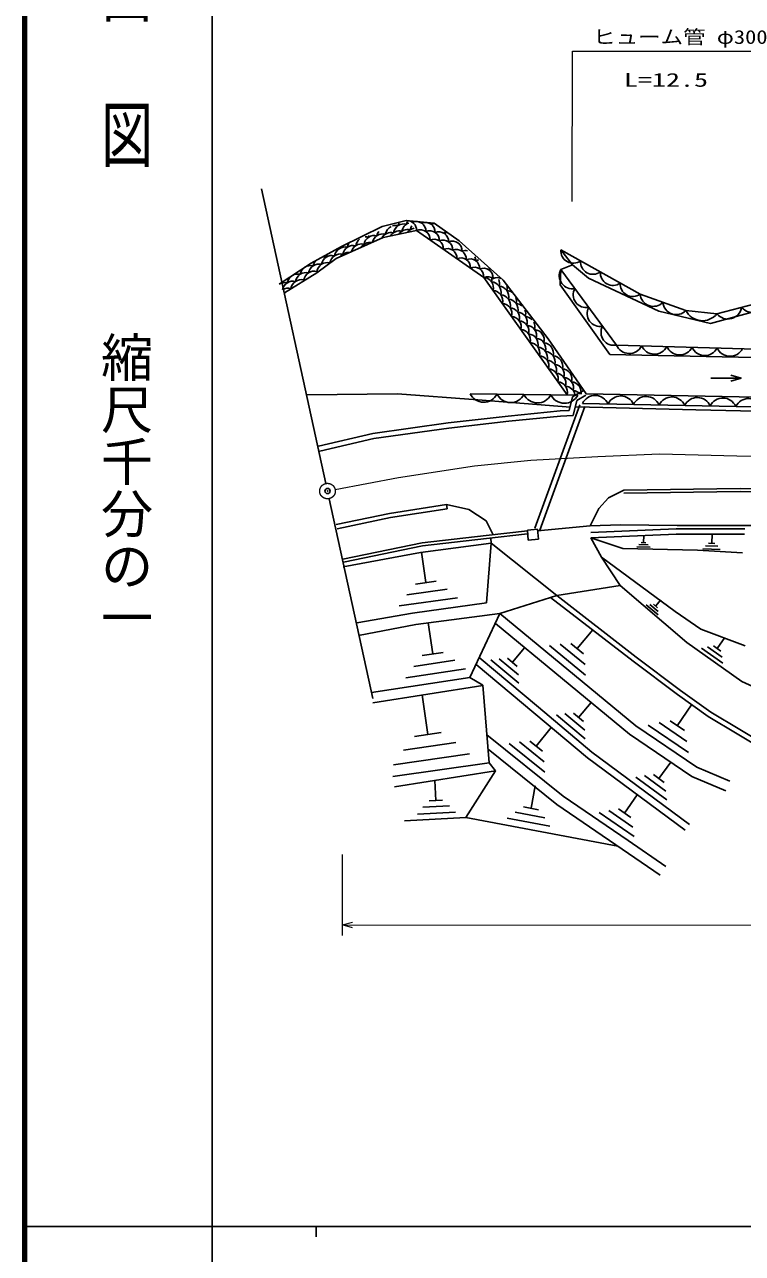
# Model space of a CAD drawing. Units: millimetres, scale not verified. Extents: x 40000 to 680000, y 20000 to 380000.
# Drawn here: x 40000 to 108923, y 202409 to 320474 of the extents above; entities that cross this region are included whole.
import ezdxf
from ezdxf.enums import TextEntityAlignment as Align

# ---------------------------------------------------------------- set-up
doc = ezdxf.new("R2010")
doc.units = ezdxf.units.MM
doc.header["$LTSCALE"] = 1000
doc.header["$PDMODE"] = 32
doc.header["$PDSIZE"] = 500
doc.linetypes.add('CHAIN', pattern=[18.5, 12, -1.5, 3.5, -1.5])
for name, color, linetype, lineweight in [('M-BGD', 7, 'Continuous', 25), ('M-BMK', 2, 'CHAIN', 13), ('M-STR-HTXT', 7, 'Continuous', 13), ('M-TTL', 2, 'Continuous', 140), ('M-TTL-BAND', 7, 'Continuous', 25)]:
    doc.layers.add(name, color=color, linetype=linetype, lineweight=lineweight)
doc.layers.add('M-OTRS', color=6, linetype='Continuous')
doc.styles.add('@ＭＳ ゴシック', font='')
doc.styles.add('ＭＳ ゴシック', font='')
doc.styles.get('@ＭＳ ゴシック').set_extended_font_data('@MS Gothic')
doc.styles.get('ＭＳ ゴシック').set_extended_font_data('MS Gothic')

# ---------------------------------------------------------------- blocks, each defined once
blk = doc.blocks.new('BUHIN1')
at = {"layer": 'M-BMK'}
blk.add_circle((0, 0), 746, dxfattribs=at)
blk = doc.blocks.new('BUHIN431')
at = {"layer": 'M-BGD'}
blk.add_lwpolyline([(-1000, 288), (0, 0), (-1000, -285)], dxfattribs=at)
blk = doc.blocks.new('BUHIN269')
at = {"layer": 'M-STR-HTXT'}
blk.add_lwpolyline([(1000, -288), (0, 0), (1000, 285)], dxfattribs=at)

msp = doc.modelspace()

# ---------------------------------------------------------------- linework, layer by layer
at = {"layer": 'M-BGD'}
for p, q in [((62748, 304702), (68924, 276387)), ((76639, 301660), (74341, 301059)), ((79319, 301386), (76639, 301660)), ((81726, 299690), (79319, 301386)), ((69929, 297996), (74415, 300019)), ((74341, 301059), (70421, 299145)), ((74415, 300019), (77642, 300675)), ((77642, 300675), (84097, 296189)), ((70421, 299145), (67522, 297559)), ((85937, 295927), (81726, 299690)), ((99098, 294577), (91482, 298839)), ((91482, 298839), (92615, 297388)), ((67522, 297559), (64458, 295535)), ((68069, 296629), (69929, 297996)), ((64951, 294715), (68069, 296629)), ((91493, 296933), (91438, 295457)), ((92615, 297388), (91493, 296933)), ((91493, 296933), (96833, 289680)), ((92615, 297388), (94157, 296119)), ((84097, 296189), (92093, 284899)), ((90258, 290292), (85937, 295927)), ((91438, 295457), (96196, 288782)), ((94157, 296119), (100911, 292944)), ((118357, 295843), (106479, 292671)), ((103496, 292989), (99098, 294577)), ((100911, 292944), (105853, 291765)), ((106479, 292671), (103496, 292989)), ((105853, 291765), (112654, 293623)), ((93922, 284986), (90258, 290292)), ((96833, 289680), (111341, 289270)), ((96196, 288782), (112290, 288452)), ((108798, 286511), (105898, 286511)), ((67086, 284913), (75791, 285010)), ((75791, 285010), (83507, 284416)), ((93116, 284871), (82779, 285008)), ((92284, 283408), (92606, 284696)), ((92606, 284696), (93653, 285306)), ((93040, 284370), (93905, 284874)), ((108618, 284710), (93922, 284986)), ((125548, 284482), (108618, 284710)), ((83507, 284416), (92410, 283722)), ((86435, 282852), (91416, 283357)), ((88999, 272084), (93322, 283952)), ((89469, 271913), (93792, 283780)), ((91416, 283357), (92284, 283408)), ((92680, 282930), (93040, 284370)), ((92965, 283750), (104452, 283475)), ((125464, 283446), (93566, 284078)), ((104452, 283475), (115502, 283200)), ((73435, 281193), (80665, 282204)), ((80665, 282204), (86435, 282852)), ((80727, 281708), (86488, 282355)), ((86488, 282355), (91456, 282858)), ((91456, 282858), (92680, 282930)), ((68228, 279964), (73435, 281193)), ((73527, 280701), (80727, 281708)), ((68342, 279477), (73527, 280701)), ((96073, 275015), (97531, 275744)), ((97531, 275744), (108723, 275898)), ((97535, 275444), (108722, 275598)), ((108722, 275598), (114234, 275493)), ((108723, 275898), (114241, 275793)), ((69244, 274922), (73429, 255734)), ((75049, 273503), (80504, 274356)), ((75121, 273109), (80566, 273960)), ((80566, 273960), (80504, 274356)), ((80504, 274356), (82656, 273873)), ((94305, 272308), (95136, 273974)), ((95136, 273974), (96073, 275015)), ((69927, 272427), (75049, 273503)), ((70010, 272036), (75121, 273109)), ((82656, 273873), (84326, 272796)), ((84326, 272796), (84977, 271459)), ((84326, 271386), (88280, 271829)), ((88273, 271913), (89256, 271991)), ((88350, 270948), (88273, 271913)), ((94303, 272308), (89254, 271841)), ((89256, 271991), (89333, 271027)), ((97218, 272412), (94303, 272308)), ((94360, 271666), (102565, 272018)), ((102651, 272359), (97218, 272412)), ((102565, 272018), (109144, 272018)), ((109783, 272358), (102651, 272359)), ((70558, 269124), (78166, 270682)), ((70618, 268830), (78213, 270385)), ((78017, 269754), (84808, 270644)), ((78166, 270682), (84326, 271386)), ((78213, 270385), (84359, 271088)), ((84359, 271088), (88304, 271530)), ((84808, 270644), (84365, 264922)), ((84808, 270644), (84754, 271132)), ((91091, 265617), (84808, 270644)), ((89333, 271027), (88350, 270948)), ((94381, 271166), (102576, 271518)), ((97448, 270144), (94381, 271166)), ((94381, 271166), (95403, 269292)), ((98984, 270514), (99877, 270480)), ((99664, 270693), (99209, 270710)), ((99437, 270702), (99462, 271377)), ((102576, 271518), (109137, 271518)), ((105385, 270393), (106553, 270349)), ((106274, 270628), (105680, 270650)), ((105977, 270639), (106010, 271522)), ((70595, 268382), (78017, 269754)), ((78519, 266854), (78114, 269790)), ((97192, 266566), (95403, 269292)), ((95403, 269292), (102473, 264095)), ((104604, 269972), (97448, 270144)), ((100067, 270255), (98775, 270303)), ((108948, 269716), (104604, 269972)), ((106802, 270055), (105111, 270118)), ((79508, 266990), (77531, 266717)), ((76708, 265697), (80590, 266233)), ((97192, 266566), (91091, 265617)), ((103580, 261113), (97192, 266566)), ((81582, 265407), (75964, 264631)), ((84365, 264922), (77232, 263937)), ((85640, 263878), (91091, 265617)), ((90512, 265432), (98434, 259304)), ((91091, 265617), (98738, 259701)), ((100830, 263749), (99695, 264718)), ((100035, 264758), (100819, 264089)), ((100778, 264434), (100379, 264775)), ((100579, 264604), (101085, 265198)), ((77232, 263937), (71898, 263010)), ((77580, 262835), (85640, 263878)), ((85640, 263878), (82755, 257731)), ((98699, 253105), (85640, 263878)), ((102473, 264095), (104943, 262391)), ((72071, 261792), (77580, 262835)), ((79194, 260007), (78745, 262989)), ((98097, 252305), (85202, 262943)), ((93072, 260520), (94562, 262325)), ((104943, 262391), (109203, 260771)), ((91432, 260955), (93819, 258986)), ((93680, 260019), (92465, 261022)), ((108862, 257364), (103580, 261113)), ((106490, 260516), (107243, 261576)), ((80197, 260158), (78190, 259856)), ((86842, 259202), (88012, 260596)), ((93869, 257968), (90415, 260817)), ((107034, 259133), (105006, 260573)), ((105564, 260691), (106966, 259696)), ((106847, 260263), (106134, 260769)), ((82328, 258572), (76621, 257713)), ((77365, 258808), (81308, 259401)), ((88890, 254361), (83350, 258998)), ((89341, 254897), (83658, 259653)), ((87444, 257211), (84777, 259451)), ((85569, 259551), (87412, 258004)), ((87311, 258808), (86373, 259596)), ((98434, 259304), (102684, 256098)), ((98738, 259701), (102980, 256501)), ((82755, 257731), (73294, 256307)), ((82755, 257731), (84008, 256996)), ((84008, 256985), (73442, 255318)), ((84008, 256996), (84612, 249554)), ((102980, 256501), (105900, 254414)), ((112780, 255574), (108862, 257364)), ((78726, 252274), (78175, 256082)), ((93196, 253910), (94400, 255344)), ((102672, 253113), (104051, 255130)), ((102684, 256098), (105626, 253996)), ((94047, 250014), (88890, 254361)), ((94481, 250564), (89341, 254897)), ((93815, 251863), (91072, 254166)), ((91887, 254269), (93783, 252678)), ((93678, 253505), (92714, 254316)), ((105626, 253996), (108425, 252316)), ((105900, 254414), (108682, 252745)), ((89127, 251144), (90560, 252928)), ((104533, 249118), (98699, 253105)), ((103741, 250532), (99880, 253171)), ((100926, 253410), (103593, 251587)), ((103351, 252649), (101993, 253577)), ((108682, 252745), (111464, 251075)), ((76385, 250757), (81420, 251486)), ((80008, 252459), (77445, 252088)), ((91708, 246347), (84395, 252222)), ((87518, 251548), (89876, 249653)), ((89727, 250662), (88526, 251627)), ((104053, 248235), (98097, 252305)), ((108425, 252316), (111229, 250633)), ((82714, 250421), (75427, 249366)), ((91111, 245544), (84507, 250849)), ((89938, 248659), (86525, 251401)), ((103839, 243630), (94481, 250564)), ((84612, 249554), (75366, 248216)), ((84612, 249554), (85217, 248776)), ((103422, 243068), (94047, 250014)), ((100891, 248046), (102036, 249592)), ((107710, 247789), (104533, 249118)), ((85217, 248776), (75509, 247226)), ((85217, 248776), (82365, 244284)), ((101654, 245984), (98696, 248176)), ((99526, 248332), (101570, 246818)), ((101411, 247661), (100371, 248432)), ((107324, 246867), (104053, 248235)), ((79489, 245919), (79391, 247841)), ((88637, 245177), (89040, 247323)), ((80136, 245953), (78843, 245886)), ((97946, 242071), (91708, 246347)), ((97606, 244710), (98811, 246469)), ((81389, 244813), (77713, 244624)), ((78254, 245272), (80794, 245403)), ((87101, 244792), (89938, 244259)), ((89359, 245041), (87914, 245313)), ((97382, 241246), (91111, 245544)), ((98537, 242458), (95171, 244762)), ((96083, 244970), (98409, 243378)), ((98199, 244305), (97014, 245115)), ((82365, 244284), (76489, 243982)), ((82365, 244284), (96953, 241540)), ((90438, 243449), (86331, 244221)), ((101585, 239587), (97946, 242071)), ((101021, 238761), (97382, 241246))]:
    msp.add_line(p, q, dxfattribs=at)
for centre, radius, start, end in [((75649, 300152), 1029, 115.07433, 169.81314), ((75649, 300152), 1029, 76.96841, 108.9813), ((76448, 300295), 1029, 76.96841, 169.81314), ((76894, 300972), 1029, 156.53826, 169.81314), ((77246, 300438), 1029, 109.79166, 169.81314), ((76711, 300712), 932, 357.74397, 93.34061), ((77692, 301115), 1029, 155.36727, 169.81314), ((78044, 300582), 1029, 147.56858, 169.81314), ((76311, 301514), 932, 357.74397, 5.18518), ((77602, 300617), 932, 357.74397, 112.64856), ((77202, 301419), 932, 357.74397, 5.42378), ((78493, 300522), 932, 357.74397, 112.64856), ((78094, 301325), 932, 357.74397, 5.66256), ((79385, 300427), 932, 92.00933, 112.64856), ((73607, 299188), 1029, 76.96841, 169.81314), ((72808, 299045), 1029, 76.96841, 95.84292), ((74053, 299865), 1029, 159.58118, 169.81314), ((74405, 299331), 1029, 76.96841, 166.99778), ((74851, 300008), 1029, 145.22984, 169.81314), ((75203, 299475), 1029, 76.96841, 151.36487), ((76001, 299618), 1029, 76.96841, 147.89458), ((76799, 299761), 1029, 76.96841, 146.45231), ((77598, 299905), 1029, 101.12314, 144.97273), ((78001, 299815), 932, 357.74397, 112.64856), ((78893, 299720), 932, 357.74397, 112.64856), ((79784, 299625), 932, 357.74397, 112.64856), ((79385, 300427), 932, 357.74397, 8.95703), ((80675, 299530), 932, 102.88425, 112.64856), ((70766, 298081), 1029, 76.96841, 169.81314), ((69967, 297938), 1029, 76.96841, 83.52421), ((71564, 298224), 1029, 76.96841, 169.81314), ((72010, 298901), 1029, 149.0383, 169.81314), ((72362, 298368), 1029, 76.96841, 164.24906), ((72808, 299045), 1029, 128.21271, 169.81314), ((73160, 298511), 1029, 80.91311, 147.64312), ((79292, 298917), 932, 357.74397, 112.64856), ((80184, 298823), 932, 357.74397, 112.64856), ((80583, 298020), 932, 357.74397, 112.64856), ((81075, 298728), 932, 357.74397, 112.64856), ((81474, 297925), 932, 357.74397, 112.64856), ((82366, 297830), 932, 80.85274, 112.64856), ((92680, 298745), 1201, 175.52574, 306.00273), ((68723, 297117), 1029, 139.18446, 169.81314), ((69075, 296583), 1029, 76.96841, 169.81314), ((69521, 297260), 1029, 76.96841, 169.81314), ((68723, 297117), 1029, 76.96841, 98.17242), ((69967, 297938), 1029, 153.83266, 169.81314), ((70319, 297404), 1029, 76.96841, 169.81314), ((71118, 297547), 1029, 85.04554, 143.51069), ((81874, 297123), 932, 357.74397, 112.64856), ((82765, 297028), 932, 357.74397, 112.64856), ((82366, 297830), 932, 357.74397, 20.11361), ((83657, 296933), 932, 94.0759, 112.64856), ((94584, 297680), 1201, 175.52574, 306.00273), ((66234, 295476), 1029, 76.96841, 120.42828), ((67032, 295620), 1029, 76.96841, 169.81314), ((67478, 296297), 1029, 123.4599, 169.81314), ((67830, 295763), 1029, 76.96841, 169.81314), ((67478, 296297), 1029, 76.96841, 123.4313), ((68277, 296440), 1029, 76.96841, 169.81314), ((83165, 296226), 932, 357.74397, 112.64856), ((84056, 296131), 932, 357.74397, 112.64856), ((83657, 296933), 932, 357.74397, 6.89046), ((84947, 296036), 932, 104.62813, 112.64856), ((92579, 296335), 1240, 151.12455, 281.60154), ((96488, 296614), 1201, 175.52574, 306.00273), ((64989, 294656), 1029, 76.96841, 119.178), ((65787, 294799), 1029, 76.96841, 168.67669), ((66234, 295476), 1029, 126.46292, 169.81314), ((66586, 294943), 1029, 76.96841, 169.81314), ((84456, 295328), 932, 51.17685, 112.64856), ((84013, 295188), 1005, 345.39894, 78.60482), ((83861, 296022), 1005, 345.39894, 3.32348), ((84749, 294767), 1005, 345.39894, 85.22059), ((85347, 295233), 932, 62.81919, 112.64856), ((84597, 295601), 1005, 345.39894, 22.51829), ((85485, 294347), 1005, 345.39894, 85.22059), ((85333, 295181), 1005, 345.39894, 13.66259), ((98392, 295548), 1201, 175.52574, 306.00273), ((65341, 294122), 1029, 76.96841, 122.63413), ((84901, 293933), 1005, 345.39894, 85.22059), ((85637, 293513), 1005, 345.39894, 85.22059), ((86221, 293926), 1005, 55.06594, 85.22059), ((86374, 293092), 1005, 345.39894, 85.22059), ((86221, 293926), 1005, 345.39894, 17.17752), ((93914, 294522), 1240, 151.12455, 281.60154), ((100381, 294687), 1287, 184.9131, 315.39007), ((85790, 292679), 1005, 345.39894, 85.22059), ((86526, 292258), 1005, 345.39894, 85.22059), ((87110, 292672), 1005, 50.76509, 85.22059), ((87262, 291838), 1005, 345.39894, 85.22059), ((87110, 292672), 1005, 345.39894, 21.47837), ((95249, 292708), 1240, 151.12455, 281.60154), ((102579, 293893), 1287, 184.9131, 315.39007), ((105094, 293831), 1806, 207.77638, 320.06373), ((107520, 293536), 1354, 219.71244, 350.18941), ((109896, 294171), 1354, 219.71244, 350.18941), ((86678, 291424), 1005, 345.39894, 85.22059), ((87415, 291004), 1005, 345.39894, 85.22059), ((87998, 291417), 1005, 44.54963, 85.22059), ((87998, 291417), 1005, 345.39894, 27.69384), ((87567, 290170), 1005, 345.39894, 85.22059), ((88151, 290583), 1005, 345.39894, 85.22059), ((88303, 289749), 1005, 345.39894, 85.22059), ((88887, 290163), 1005, 345.39894, 85.22059), ((96584, 290895), 1240, 151.12455, 281.60154), ((88455, 288916), 1005, 345.39894, 85.22059), ((89039, 289329), 1005, 345.39894, 85.22059), ((89192, 288495), 1005, 345.39894, 85.22059), ((89775, 288908), 1005, 345.39894, 85.22059), ((98058, 290204), 1332, 203.14279, 333.61975), ((100476, 290136), 1332, 203.14279, 333.61975), ((102894, 290067), 1332, 203.14279, 333.61975), ((105312, 289999), 1332, 203.14279, 333.61975), ((107730, 289931), 1332, 203.14279, 333.61975), ((89344, 287661), 1005, 345.39894, 85.22059), ((89928, 288075), 1005, 345.39894, 85.22059), ((90080, 287241), 1005, 345.39894, 85.22059), ((90664, 287654), 1005, 345.39894, 85.22059), ((90232, 286407), 1005, 345.39894, 85.22059), ((90816, 286820), 1005, 345.39894, 85.22059), ((90969, 285986), 1005, 345.39894, 85.22059), ((91552, 286400), 1005, 345.39894, 85.22059), ((91400, 287234), 1005, 345.39894, 351.28398), ((92288, 285979), 1005, 79.16913, 85.22059), ((91121, 285152), 1005, 345.39894, 85.22059), ((91705, 285566), 1005, 345.39894, 85.22059), ((91857, 284732), 1005, 11.6427, 85.22059), ((92441, 285145), 1005, 349.51609, 85.22059), ((92288, 285979), 1005, 345.39894, 353.07434), ((93177, 284725), 1005, 77.31675, 85.22059), ((84080, 285634), 1444, 205.71521, 332.76168), ((86664, 285600), 1444, 205.71521, 332.76168), ((89248, 285566), 1444, 205.71521, 332.76168), ((91832, 285531), 1444, 205.71521, 332.76168), ((92593, 284311), 1005, 40.15989, 85.22059), ((94782, 283488), 1351, 23.62575, 154.10273), ((97236, 283439), 1351, 23.62575, 154.10273), ((99689, 283391), 1351, 23.62575, 154.10273), ((102143, 283342), 1351, 23.62575, 154.10273), ((104597, 283293), 1351, 23.62575, 154.10273), ((107050, 283245), 1351, 23.62575, 154.10273), ((109504, 283196), 1351, 23.62575, 154.10273)]:
    msp.add_arc(centre, radius, start, end, dxfattribs=at)
at = {"layer": 'M-BMK'}
for p, q in [((88603, 278622), (95053, 278990)), ((95053, 278990), (100950, 279235)), ((100950, 279235), (108390, 279049)), ((108390, 279049), (167204, 278240)), ((75887, 276965), (83197, 278070)), ((83197, 278070), (88603, 278622)), ((69820, 275796), (75887, 276965))]:
    msp.add_line(p, q, dxfattribs=at)
at = {"layer": 'M-OTRS'}
msp.add_point((69089, 275656), dxfattribs=at)
at = {"layer": 'M-STR-HTXT'}
for p, q in [((92593, 303489), (92595, 317930)), ((92595, 317930), (121364, 317927)), ((70501, 240746), (70500, 232966)), ((70500, 233966), (518149, 233906))]:
    msp.add_line(p, q, dxfattribs=at)
at = {"layer": 'M-TTL'}
msp.add_line((40000, 380000), (40000, 20000), dxfattribs=at)
at = {"layer": 'M-TTL-BAND'}
for p, q in [((58000, 370000), (58000, 20000)), ((40000, 205000), (579000, 205000)), ((68000, 205000), (68000, 204000))]:
    msp.add_line(p, q, dxfattribs=at)

# ---------------------------------------------------------------- block references
at = {"rotation": 359.99229}
for name, p in [('BUHIN431', (108798, 286511)), ('BUHIN1', (69084, 275654)), ('BUHIN269', (70500, 233966))]:
    msp.add_blockref(name, p, dxfattribs=at)

# ---------------------------------------------------------------- texts
at = {"layer": 'M-STR-HTXT', "style": 'ＭＳ ゴシック'}
for s, width, p in [('ヒューム管 φ300', 1.2, (94586, 318228)), ('L=12.5', 1.5, (97543, 314104))]:
    msp.add_text(s, height=1320, rotation=359.992, dxfattribs=dict(at, width=width)).set_placement(p, align=Align.BOTTOM_LEFT)
at = {"layer": 'M-TTL-BAND', "style": '@ＭＳ ゴシック', "width": 1.4}
msp.add_text('平  面  図', height=3666, rotation=270, dxfattribs=at).set_placement((49777, 306475), align=Align.MIDDLE_RIGHT)
at = {"layer": 'M-TTL-BAND', "style": '@ＭＳ ゴシック'}
msp.add_text('縮尺千分の一', height=3666, rotation=270, dxfattribs=at).set_placement((49777, 261030), align=Align.MIDDLE_RIGHT)

doc.saveas('drawing.dxf')
